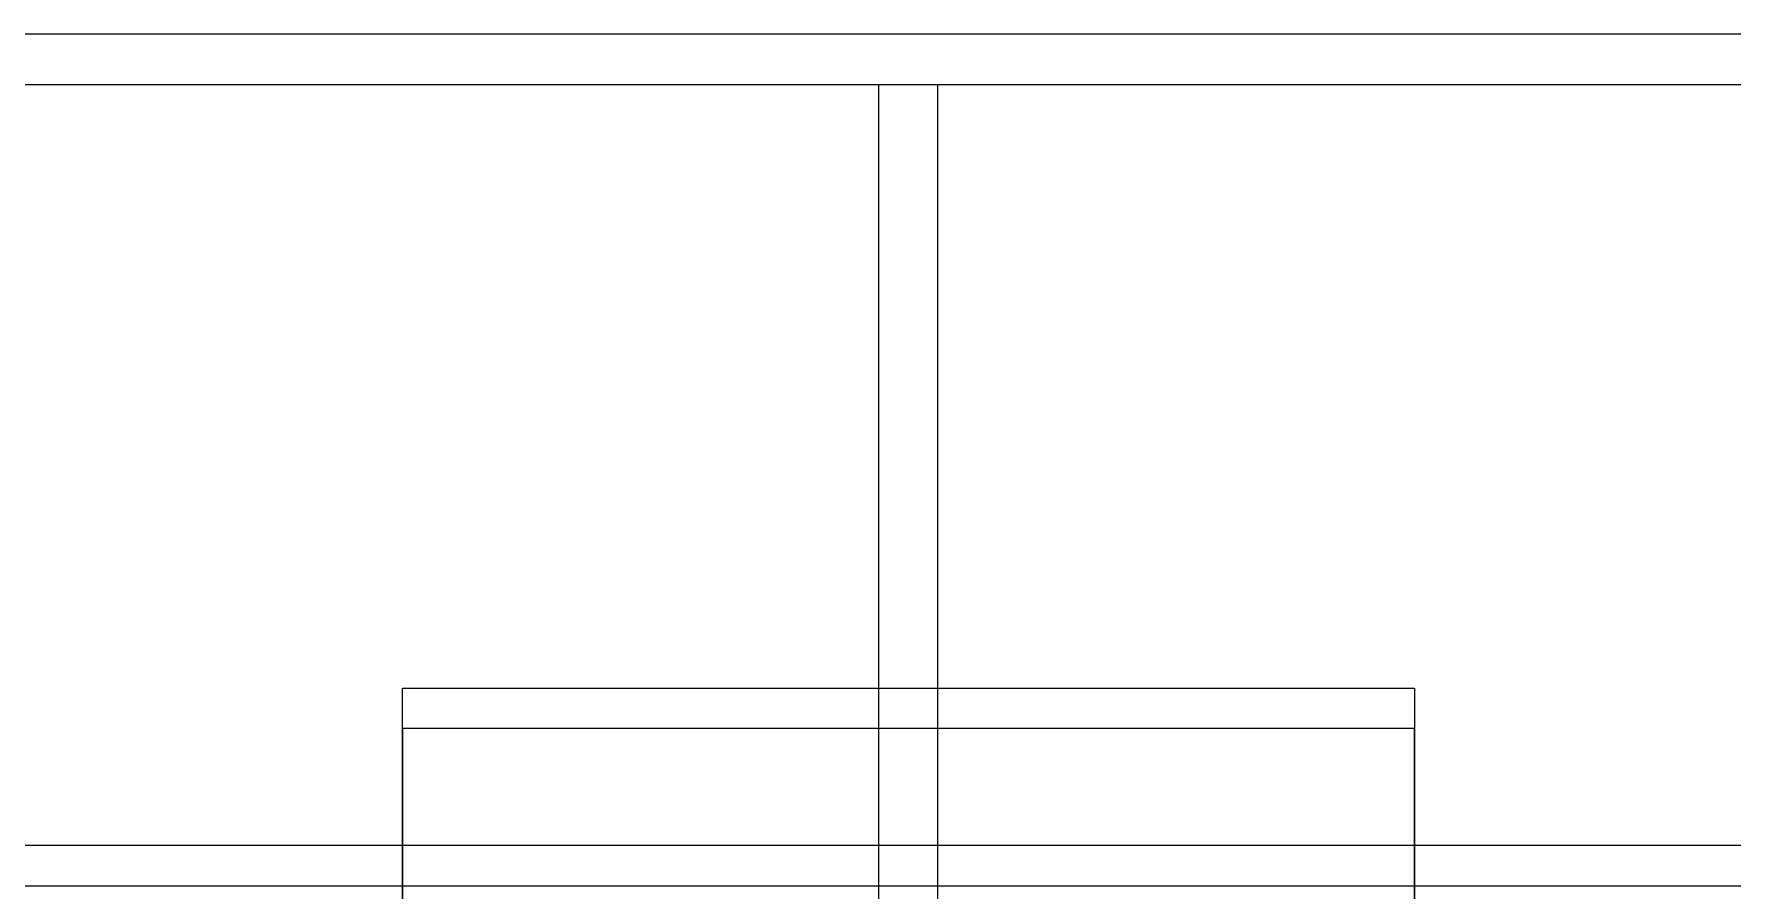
# Model space of a CAD drawing. Header units: millimetres. Extents: x -1970 to 59977, y -65068 to 6837.
# Drawn here: x -518 to 488, y -32208 to -31700 of the extents above; entities that cross this region are included whole.
import ezdxf

# ---------------------------------------------------------------- set-up
doc = ezdxf.new("R2010")
doc.units = ezdxf.units.MM
for name, color, linetype, lineweight in [('frontal_C01', 7, 'Continuous', 0), ('frontal_C03', 7, 'Continuous', 0), ('frontal_tolva', 7, 'Continuous', 0)]:
    doc.layers.add(name, color=color, linetype=linetype, lineweight=lineweight)

msp = doc.modelspace()

# ---------------------------------------------------------------- linework, layer by layer
at = {"layer": 'frontal_C01'}
for p, q in [((-300, -32258.591), (-300, -32088.14)), ((-300, -32088.14), (300, -32088.14)), ((-300, -32111.954), (-300, -32088.14)), ((300, -32088.14), (300, -32258.591)), ((300, -32088.14), (300, -32111.954)), ((300, -32111.954), (-300, -32111.954)), ((-300, -32111.954), (-300, -32282.405)), ((300, -32282.405), (300, -32111.954))]:
    msp.add_line(p, q, dxfattribs=at)
at = {"layer": 'frontal_C03'}
for p, q in [((-1300, -32181.172), (1300, -32181.172)), ((1300, -32205.534), (-1300, -32205.534))]:
    msp.add_line(p, q, dxfattribs=at)
at = {"layer": 'frontal_tolva'}
for p, q in [((-1725, -31700), (1725, -31700)), ((-1725, -31730), (1725, -31730)), ((-17.5, -32700), (-17.5, -31730)), ((-17.5, -31730), (17.5, -31730)), ((17.5, -32700), (17.5, -31730))]:
    msp.add_line(p, q, dxfattribs=at)

doc.saveas('drawing.dxf')
